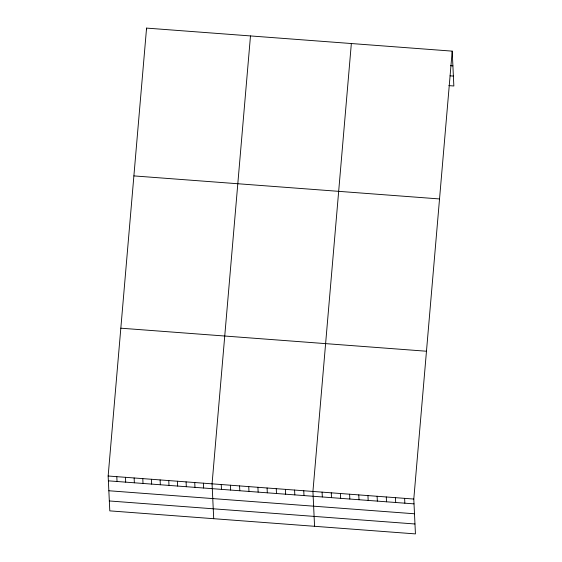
<?xml version="1.0" encoding="UTF-8"?>
<svg xmlns="http://www.w3.org/2000/svg" width="562" height="562" viewBox="0 0 562 562"><rect width="100%" height="100%" fill="white"/><g stroke="black" fill="none" stroke-linecap="round" stroke-linejoin="round"><path stroke-width="0.84" d="M452.206 51.135L413.794 499.042L415.437 533.9L109.794 510.865L108.15 476.007L146.563 28.1L452.206 51.135L453.85 85.993L448.848 85.614M250.483 35.933L212.064 483.84L213.708 518.698M351.348 43.534L312.929 491.441L314.572 526.299M450.401 65.691L452.902 65.873M450.05 75.835L453.386 76.088M133.889 175.906L439.533 198.941M120.823 328.194L426.467 351.229M108.15 476.007L413.794 499.042M108.375 480.84L414.018 503.875M108.845 490.752L414.489 513.78M109.323 500.96L414.967 523.988M404.619 498.346L404.851 503.18M395.451 497.658L395.683 502.491M386.284 496.963L386.508 501.803M377.116 496.274L377.341 501.107M367.941 495.586L368.173 500.419M358.774 494.89L359.006 499.73M349.606 494.202L349.831 499.035M340.439 493.513L340.663 498.346M331.271 492.818L331.496 497.651M322.096 492.129L322.328 496.963M303.761 490.745L303.986 495.579M294.593 490.057L294.818 494.89M285.419 489.362L285.651 494.202M276.251 488.673L276.483 493.506M267.083 487.985L267.308 492.818M257.916 487.289L258.141 492.129M248.741 486.601L248.973 491.434M239.574 485.912L239.805 490.745M230.406 485.217L230.631 490.05M221.238 484.528L221.463 489.362M203.409 483.187L203.634 488.02M194.747 482.533L194.972 487.366M186.085 481.88L186.317 486.713M177.43 481.227L177.655 486.06M168.769 480.573L168.993 485.406M146.563 28.1L146.64 29.709M160.107 479.92L160.339 484.753M151.445 479.267L151.677 484.1M142.79 478.613L143.015 483.453M134.128 477.967L134.353 482.8M125.466 477.314L125.698 482.147M116.805 476.66L117.037 481.493"/></g></svg>
